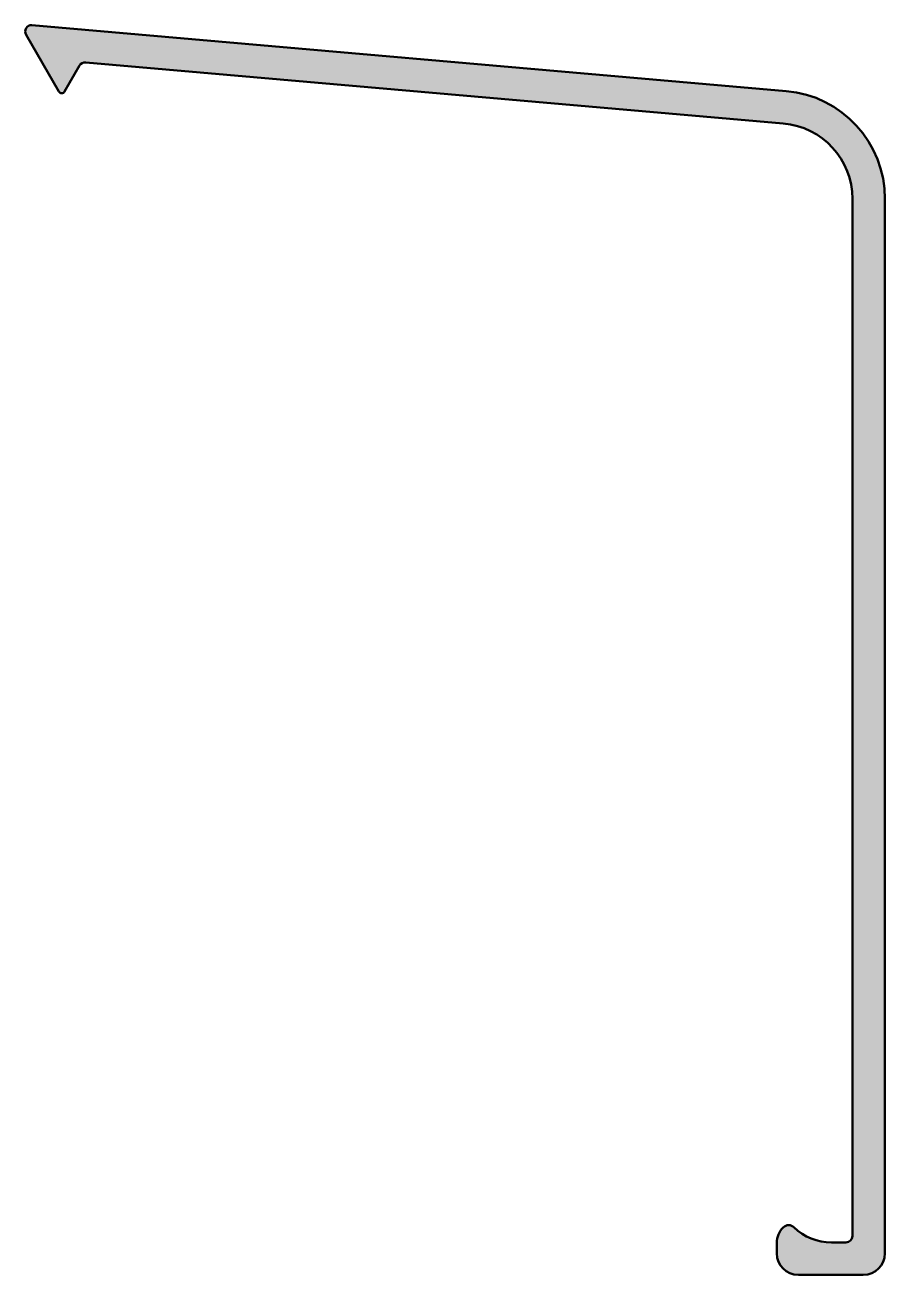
# Model space of a CAD drawing. Extents: x -0.1 to 39.7, y -57.7 to 0.
import ezdxf

# ---------------------------------------------------------------- set-up
doc = ezdxf.new("R2010")
doc.units = 0
doc.layers.add('0S-Alu contour', color=7, linetype='Continuous', lineweight=50)
doc.layers.add('0S-Alu hatch', color=252, linetype='Continuous', lineweight=25)

# ---------------------------------------------------------------- blocks, each defined once
blk = doc.blocks.new('485190__867B7D85_3131_4690_ABC8_92A766D87CC5_')
at = {"layer": '0S-Alu hatch'}
h = blk.add_hatch(color=256, dxfattribs=at)
edge = h.paths.add_edge_path()
edge.add_arc((34.66, -8.031755530583858), 3.499999999999981, 0, 84.9999999999996)
edge.add_line((34.96504509961682, -4.545074087262769), (2.750393804838502, -1.726657299528959))
edge.add_arc((2.72424708201418, -2.025515708956483), 0.3000000000000024, 84.99999999999534, 149.9999999999959)
edge.add_line((2.464439460878857, -1.875515708956463), (1.772851273453404, -3.073381587491915))
edge.add_ellipse((1.642947462885736, -2.998381587491913), major_axis=(-0.1500000000000039, 0), ratio=1, start_angle=30.000000000000398, end_angle=149.9999999999997, ccw=False)
edge.add_line((1.513043652318067, -3.073381587491915), (0.0001923788646607, -0.4530463175753639))
edge.add_ellipse((0.2600000000000051, -0.3030463175753582), major_axis=(-0.3000000000000139, 0), ratio=1, start_angle=-89.99999999999858, end_angle=29.999999999999773, ccw=False)
edge.add_line((0.259999999999998, -0.0030463175753468), (35.09577871373831, -3.050782040125135))
edge.add_ellipse((34.65999999999998, -8.031755530583851), major_axis=(-4.99999999999999, 0), ratio=1, start_angle=180, end_angle=264.99999999999966, ccw=False)
edge.add_line((39.65999999999997, -8.031755530583851), (39.65999999999997, -56.71))
edge.add_ellipse((38.65999999999998, -56.71), major_axis=(-1, 0), ratio=1, start_angle=90, end_angle=180, ccw=False)
edge.add_line((38.65999999999998, -57.71), (35.65999999999998, -57.71))
edge.add_ellipse((35.65999999999998, -56.71), major_axis=(-1, 0), ratio=1, start_angle=0, end_angle=90, ccw=False)
edge.add_line((34.65999999999997, -56.71), (34.65999999999997, -56.22904157598235))
edge.add_ellipse((35.65999999999997, -56.22904157598238), major_axis=(-0.999999999999996, 0), ratio=1, start_angle=313.81306146040174, end_angle=360, ccw=False)
edge.add_ellipse((35.21, -55.76000000000002), major_axis=(-0.3500000000000098, 0), ratio=1, start_angle=225.9965726511015, end_angle=313.8130614604049, ccw=False)
edge.add_arc((37.18989898732231, -53.71000000000004), 2.499999999999954, 225.9965726511003, 269.9999999999998)
edge.add_line((37.1898989873223, -56.21), (37.86000000000002, -56.21))
edge.add_arc((37.86000000000001, -55.91000000000003), 0.2999999999999687, 270.0000000000027, 360)
edge.add_line((38.15999999999998, -55.91000000000003), (38.15999999999998, -8.031755530583887))
at = {"layer": '0S-Alu contour', "color": 7}
for points in [[(1.513043652318067, -3.073381587491915), (0.0001923788646607, -0.4530463175753639)], [(0.259999999999998, -0.0030463175753468), (35.09577871373831, -3.050782040125135)], [(34.96504509961682, -4.545074087262769), (2.750393804838502, -1.726657299528959)], [(2.464439460878857, -1.875515708956463), (1.772851273453404, -3.073381587491915)], [(38.15999999999998, -55.91000000000003), (38.15999999999998, -8.031755530583887)], [(39.65999999999997, -8.031755530583851), (39.65999999999997, -56.71)], [(34.65999999999997, -56.71), (34.65999999999997, -56.22904157598235)], [(37.1898989873223, -56.21), (37.86000000000002, -56.21)], [(38.65999999999998, -57.71), (35.65999999999998, -57.71)]]:
    blk.add_lwpolyline(points, dxfattribs=at)
at = {"layer": '0S-Alu contour', "color": 7, "extrusion": (0, 0, -1)}
for centre, radius, start, end in [((-0.2600000000000051, -0.3030463175753582), 0.3000000000000139, 330.0000000000003, 89.99999999999864), ((-1.642947462885736, -2.998381587491913), 0.1500000000000039, 210.0000000000004, 329.9999999999996), ((-34.65999999999998, -8.031755530583851), 4.999999999999991, 95.00000000000037, 180), ((-35.21, -55.76000000000002), 0.3500000000000098, 46.18693853959508, 134.0034273488985), ((-35.65999999999997, -56.22904157598238), 0.999999999999996, 0, 46.18693853959823), ((-35.65999999999998, -56.71), 1, 270, 0), ((-38.65999999999998, -56.71), 1, 180, 270)]:
    blk.add_arc(centre, radius, start, end, dxfattribs=at)
at = {"layer": '0S-Alu contour', "color": 7}
for centre, radius, start, end in [((2.72424708201418, -2.025515708956483), 0.3000000000000024, 84.99999999999534, 149.9999999999959), ((34.66, -8.031755530583858), 3.499999999999981, 0, 84.9999999999996), ((37.18989898732231, -53.71000000000004), 2.499999999999954, 225.9965726511003, 269.9999999999998), ((37.86000000000001, -55.91000000000003), 0.2999999999999687, 270.0000000000027, 0)]:
    blk.add_arc(centre, radius, start, end, dxfattribs=at)
blk = doc.blocks.new('485190__53C39136_725F_4558_B471_03B0B7C1F76C_')
at = {"layer": '0S-Alu contour', "color": 7}
blk.add_blockref('485190__867B7D85_3131_4690_ABC8_92A766D87CC5_', (0, 0), dxfattribs=at)

msp = doc.modelspace()

# ---------------------------------------------------------------- block references
at = {"layer": '0S-Alu contour', "color": 7}
msp.add_blockref('485190__53C39136_725F_4558_B471_03B0B7C1F76C_', (0, 0), dxfattribs=at)

doc.saveas('drawing.dxf')
